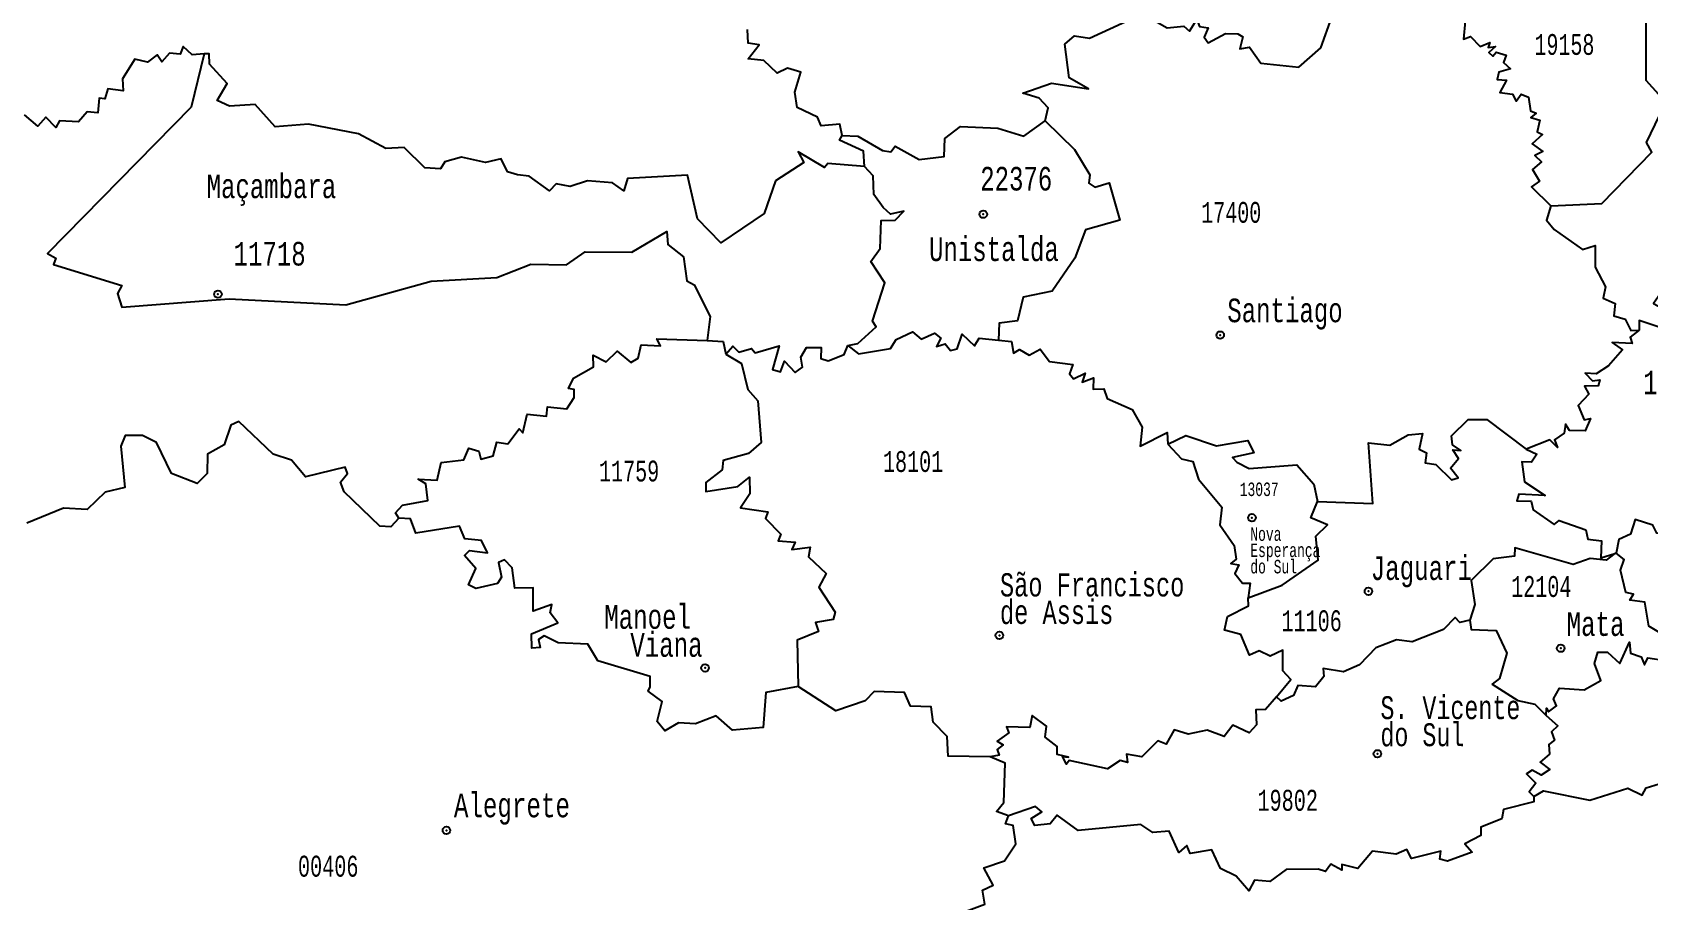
# Model space of a CAD drawing. Header units: millimetres. Extents: x 9851 to 10267, y 23387 to 23778.
# Drawn here: x 10027.88 to 10047.2, y 23426.12 to 23436.49 of the extents above; entities that cross this region are included whole.
import ezdxf
from ezdxf.enums import TextEntityAlignment as Align

# ---------------------------------------------------------------- set-up
doc = ezdxf.new("R2010")
doc.units = ezdxf.units.MM
doc.layers.add('3', color=7, linetype='Continuous')
doc.styles.add('MONOTXT', font='MONOTXT', dxfattribs={"height": 0.2})

# ---------------------------------------------------------------- blocks, each defined once
blk = doc.blocks.new('SEDE')
at = {"layer": '3', "color": 7, "linetype": 'Continuous'}
blk.add_circle((0, 0), 0.00451, dxfattribs=at)

msp = doc.modelspace()

# ---------------------------------------------------------------- linework, layer by layer
at = {"color": 7, "linetype": 'Continuous'}
msp.add_line((10046.812, 23430.274), (10046.796, 23430.27), dxfattribs=at)
for points in [[(10047.442, 23435.491), (10047.433, 23435.628), (10047.172, 23435.916), (10047.17, 23436.943), (10047.008, 23436.868), (10046.976, 23436.926), (10046.826, 23436.895), (10046.767, 23436.946), (10046.859, 23436.969), (10046.869, 23437.05), (10046.847, 23437.247), (10046.722, 23437.298), (10046.811, 23437.331), (10046.719, 23437.489), (10046.783, 23437.535), (10046.623, 23437.449), (10046.725, 23437.696), (10046.97, 23437.845)], [(10041.152, 23436.714), (10041.445, 23436.547), (10041.645, 23436.568), (10041.713, 23436.507), (10041.802, 23436.645), (10041.833, 23436.563), (10041.935, 23436.547), (10041.889, 23436.434), (10041.937, 23436.368), (10042.145, 23436.481), (10042.289, 23436.474), (10042.352, 23436.438), (10042.316, 23436.297), (10042.43, 23436.317), (10042.564, 23436.125), (10043.02, 23436.076), (10043.281, 23436.307), (10043.414, 23436.674), (10043.617, 23436.779), (10043.663, 23436.94), (10043.998, 23437.403), (10044.052, 23437.648)], [(10039.988, 23435.436), (10040.024, 23435.59), (10039.915, 23435.706), (10039.723, 23435.766), (10040.062, 23435.887), (10040.505, 23435.818), (10040.277, 23435.951), (10040.222, 23436.351), (10040.339, 23436.452), (10040.519, 23436.424), (10041.152, 23436.714)], [(10037.561, 23435.26), (10037.535, 23435.395), (10037.31, 23435.377), (10037.266, 23435.481), (10037.025, 23435.596), (10036.998, 23435.78), (10037.069, 23436.016), (10036.909, 23436.067), (10036.785, 23436.004), (10036.627, 23436.155), (10036.437, 23436.176), (10036.57, 23436.345), (10036.437, 23436.363), (10036.43, 23436.526)], [(10045.008, 23436.627), (10044.986, 23436.411), (10045.07, 23436.445), (10045.187, 23436.325), (10045.302, 23436.373), (10045.283, 23436.31), (10045.37, 23436.325), (10045.29, 23436.254), (10045.338, 23436.21), (10045.379, 23436.258), (10045.498, 23436.222), (10045.466, 23436.132), (10045.549, 23436.057), (10045.409, 23436.018), (10045.392, 23435.93), (10045.501, 23435.921), (10045.421, 23435.775), (10045.573, 23435.753), (10045.619, 23435.672), (10045.678, 23435.754), (10045.764, 23435.718), (10045.788, 23435.554), (10045.856, 23435.527), (10045.792, 23435.474), (10045.901, 23435.445), (10045.87, 23435.305), (10045.93, 23435.273), (10045.807, 23435.161), (10045.935, 23435.07), (10045.842, 23435.022), (10045.918, 23434.948), (10045.811, 23434.856), (10045.897, 23434.715), (10045.8, 23434.646), (10046.03, 23434.421)], [(10029.939, 23436.235), (10029.794, 23436.223), (10029.685, 23436.323), (10029.65, 23436.231), (10029.524, 23436.245), (10029.433, 23436.141), (10029.375, 23436.225), (10029.259, 23436.135), (10029.11, 23436.172), (10028.961, 23435.936), (10028.97, 23435.794), (10028.787, 23435.817), (10028.75, 23435.697), (10028.683, 23435.708), (10028.666, 23435.531), (10028.539, 23435.543), (10028.436, 23435.423), (10028.208, 23435.436), (10028.164, 23435.355), (10028.045, 23435.481), (10027.95, 23435.373), (10027.789, 23435.506)], [(10029.939, 23436.235), (10029.783, 23435.6), (10028.067, 23433.851), (10028.163, 23433.797), (10028.137, 23433.719), (10028.955, 23433.468), (10028.901, 23433.375), (10028.955, 23433.21), (10030.238, 23433.311), (10031.632, 23433.237), (10032.65, 23433.522), (10033.435, 23433.565), (10033.84, 23433.726), (10034.266, 23433.717), (10034.491, 23433.871), (10035.048, 23433.866), (10035.468, 23434.115), (10035.48, 23433.959), (10035.668, 23433.813), (10035.705, 23433.525), (10035.793, 23433.479), (10035.984, 23433.099), (10035.95, 23432.812)], [(10037.828, 23434.889), (10037.39, 23434.925), (10037.35, 23434.877), (10037.035, 23435.065), (10037.105, 23434.939), (10036.767, 23434.719), (10036.632, 23434.328), (10036.112, 23433.981), (10035.834, 23434.267), (10035.713, 23434.787), (10034.998, 23434.748), (10034.953, 23434.601), (10034.819, 23434.695), (10034.52, 23434.72), (10034.31, 23434.653), (10034.144, 23434.682), (10034.063, 23434.601), (10033.82, 23434.774), (10033.683, 23434.792), (10033.562, 23434.827), (10033.488, 23434.981), (10033.301, 23434.937), (10033.013, 23435.003), (10032.812, 23434.946), (10032.761, 23434.864), (10032.573, 23434.875), (10032.326, 23435.119), (10032.11, 23435.107), (10031.782, 23435.282), (10031.186, 23435.395), (10030.787, 23435.363), (10030.547, 23435.63), (10030.242, 23435.611), (10030.094, 23435.68), (10030.212, 23435.883), (10030.002, 23436.111), (10029.997, 23436.236), (10029.939, 23436.235)], [(10037.561, 23435.26), (10037.748, 23435.253), (10038.046, 23435.08), (10038.144, 23435.067), (10038.194, 23435.132), (10038.483, 23434.973), (10038.78, 23435.011), (10038.789, 23435.226), (10038.975, 23435.368), (10039.424, 23435.347), (10039.734, 23435.251), (10039.988, 23435.436)], [(10039.988, 23435.436), (10040.337, 23435.093), (10040.522, 23434.793), (10040.511, 23434.69), (10040.582, 23434.645), (10040.752, 23434.697), (10040.879, 23434.249), (10040.472, 23434.136), (10040.342, 23433.798), (10040.07, 23433.402), (10039.725, 23433.329), (10039.657, 23433.048), (10039.439, 23433.019), (10039.43, 23432.815)], [(10046.03, 23434.421), (10046.642, 23434.447), (10047.237, 23435.062), (10047.175, 23435.176), (10047.33, 23435.498), (10047.442, 23435.491)], [(10037.828, 23434.889), (10037.816, 23435.074), (10037.532, 23435.205), (10037.561, 23435.26)], [(10037.63, 23432.755), (10037.751, 23432.777), (10037.968, 23432.975), (10037.925, 23433.043), (10038.073, 23433.501), (10037.903, 23433.755), (10038.018, 23433.913), (10038.03, 23434.245), (10038.194, 23434.25), (10038.3, 23434.356), (10038.138, 23434.32), (10038.051, 23434.401), (10037.94, 23434.556), (10037.934, 23434.779), (10037.828, 23434.889)], [(10046.03, 23434.421), (10045.981, 23434.248), (10046.07, 23434.14), (10046.408, 23433.9), (10046.56, 23433.947), (10046.561, 23433.69), (10046.684, 23433.454), (10046.656, 23433.32), (10046.8, 23433.254), (10046.783, 23433.109), (10046.92, 23433.068), (10046.988, 23432.934), (10047.087, 23432.937)], [(10050.062, 23432.821), (10049.938, 23432.896), (10049.053, 23432.878), (10049.101, 23433.01), (10048.821, 23433.151), (10048.298, 23433.28), (10047.929, 23433.623), (10047.847, 23433.912), (10047.78, 23433.849), (10047.823, 23433.747), (10047.769, 23433.536), (10047.83, 23433.452), (10047.709, 23433.451), (10047.68, 23433.536), (10047.521, 23433.393), (10047.343, 23433.374), (10047.26, 23433.255), (10047.415, 23433.173), (10047.329, 23433.047), (10047.454, 23433.011), (10047.482, 23432.919), (10047.087, 23433.052), (10047.087, 23432.937)], [(10032.263, 23430.692), (10032.225, 23430.753), (10032.307, 23430.845), (10032.611, 23430.903), (10032.585, 23431.1), (10032.494, 23431.155), (10032.724, 23431.144), (10032.769, 23431.356), (10033.039, 23431.387), (10033.101, 23431.528), (10033.22, 23431.491), (10033.243, 23431.394), (10033.391, 23431.435), (10033.435, 23431.598), (10033.567, 23431.577), (10033.704, 23431.757), (10033.745, 23431.709), (10033.799, 23431.935), (10034.027, 23431.908), (10034.042, 23432.021), (10034.27, 23431.998), (10034.36, 23432.134), (10034.359, 23432.229), (10034.293, 23432.239), (10034.353, 23432.363), (10034.592, 23432.5), (10034.585, 23432.638), (10034.74, 23432.559), (10034.873, 23432.684), (10035.038, 23432.551), (10035.126, 23432.603), (10035.161, 23432.762), (10035.393, 23432.749), (10035.347, 23432.833), (10035.95, 23432.812)], [(10035.95, 23432.812), (10036.142, 23432.8), (10036.17, 23432.651)], [(10037.63, 23432.755), (10037.758, 23432.655), (10038.14, 23432.716), (10038.209, 23432.824), (10038.404, 23432.915), (10038.507, 23432.828), (10038.664, 23432.901), (10038.742, 23432.842), (10038.69, 23432.741), (10038.792, 23432.773), (10038.856, 23432.693), (10038.937, 23432.713), (10038.998, 23432.89), (10039.142, 23432.748), (10039.199, 23432.842), (10039.43, 23432.815)], [(10039.43, 23432.815), (10039.586, 23432.799), (10039.611, 23432.662), (10039.68, 23432.706), (10039.796, 23432.636), (10039.928, 23432.711), (10040.041, 23432.564), (10040.32, 23432.526), (10040.28, 23432.416), (10040.328, 23432.356), (10040.466, 23432.423), (10040.432, 23432.316), (10040.564, 23432.366), (10040.563, 23432.23), (10040.69, 23432.237), (10040.728, 23432.12), (10041.029, 23431.987), (10041.146, 23431.778), (10041.125, 23431.551), (10041.448, 23431.716), (10041.455, 23431.575)], [(10047.087, 23432.937), (10046.981, 23432.851), (10047.003, 23432.776), (10046.765, 23432.787), (10046.888, 23432.7), (10046.719, 23432.512), (10046.574, 23432.413), (10046.442, 23432.421), (10046.528, 23432.33), (10046.616, 23432.344), (10046.596, 23432.273), (10046.435, 23432.266), (10046.486, 23432.173), (10046.358, 23432.036), (10046.428, 23431.864), (10046.504, 23431.88), (10046.44, 23431.735), (10046.255, 23431.738), (10046.208, 23431.814), (10046.19, 23431.706), (10046.076, 23431.625), (10046.113, 23431.535), (10046.021, 23431.626), (10045.736, 23431.517)], [(10036.17, 23432.651), (10036.36, 23432.54), (10036.435, 23432.228), (10036.553, 23432.094), (10036.596, 23431.596), (10036.442, 23431.465), (10036.139, 23431.38), (10036.13, 23431.27), (10035.933, 23431.118), (10035.933, 23431.008), (10036.317, 23431.07), (10036.456, 23431.179), (10036.46, 23430.981), (10036.349, 23430.813), (10036.675, 23430.765), (10036.645, 23430.687), (10036.829, 23430.5), (10036.797, 23430.42), (10037, 23430.406), (10036.96, 23430.315), (10037.18, 23430.346), (10037.158, 23430.228), (10037.372, 23430.031), (10037.283, 23429.869), (10037.478, 23429.57), (10037.454, 23429.479), (10037.245, 23429.445), (10037.278, 23429.338), (10037.023, 23429.234), (10037.037, 23428.681)], [(10036.17, 23432.651), (10036.255, 23432.746), (10036.329, 23432.673), (10036.48, 23432.718), (10036.521, 23432.664), (10036.809, 23432.748), (10036.731, 23432.467), (10036.826, 23432.437), (10036.874, 23432.566), (10036.999, 23432.429), (10037.088, 23432.496), (10037.067, 23432.615), (10037.137, 23432.728), (10037.312, 23432.73), (10037.307, 23432.596), (10037.394, 23432.568), (10037.587, 23432.646), (10037.63, 23432.755)], [(10032.263, 23430.692), (10032.17, 23430.588), (10032.037, 23430.595), (10031.61, 23431.007), (10031.567, 23431.12), (10031.65, 23431.223), (10031.621, 23431.3), (10031.149, 23431.186), (10030.983, 23431.383), (10030.763, 23431.457), (10030.353, 23431.845), (10030.255, 23431.801), (10030.177, 23431.566), (10029.977, 23431.454), (10029.975, 23431.224), (10029.852, 23431.106), (10029.547, 23431.223), (10029.367, 23431.596), (10029.2, 23431.68), (10028.992, 23431.678), (10028.942, 23431.549), (10028.989, 23431.056), (10028.756, 23431), (10028.54, 23430.793), (10028.258, 23430.809), (10027.819, 23430.632)], [(10043.244, 23430.891), (10043.903, 23430.865), (10043.854, 23431.591), (10044.106, 23431.563), (10044.327, 23431.688), (10044.499, 23431.701), (10044.458, 23431.515), (10044.544, 23431.473), (10044.531, 23431.351), (10044.659, 23431.333), (10044.845, 23431.147), (10044.925, 23431.174), (10044.831, 23431.288), (10044.927, 23431.404), (10044.862, 23431.506), (10044.957, 23431.498), (10044.855, 23431.565), (10044.845, 23431.673), (10045.044, 23431.871), (10045.266, 23431.871), (10045.736, 23431.517)], [(10041.455, 23431.575), (10041.669, 23431.678), (10042.035, 23431.553), (10042.41, 23431.617), (10042.481, 23431.471), (10042.226, 23431.414), (10042.277, 23431.358), (10042.425, 23431.284), (10042.994, 23431.329), (10043.198, 23431.098), (10043.244, 23430.891)], [(10041.455, 23431.575), (10041.617, 23431.401), (10041.754, 23431.369), (10041.821, 23431.155), (10042.101, 23430.824), (10042.075, 23430.61), (10042.247, 23430.366), (10042.269, 23430.202), (10042.207, 23430.151), (10042.303, 23430.134), (10042.256, 23430.032), (10042.347, 23429.914), (10042.437, 23429.913), (10042.413, 23429.741)], [(10045.736, 23431.517), (10045.863, 23431.456), (10045.8, 23431.361), (10045.685, 23431.364), (10045.718, 23431.123), (10045.965, 23430.963), (10045.649, 23430.977), (10045.626, 23430.9), (10045.795, 23430.896), (10045.819, 23430.791), (10046.07, 23430.617), (10046.13, 23430.663), (10046.45, 23430.553), (10046.474, 23430.442), (10046.637, 23430.419), (10046.629, 23430.219), (10046.796, 23430.27)], [(10042.413, 23429.741), (10042.822, 23429.89), (10043.25, 23430.191), (10043.221, 23430.475), (10043.363, 23430.611), (10043.163, 23430.695), (10043.244, 23430.891)], [(10037.037, 23428.681), (10036.65, 23428.611), (10036.62, 23428.19), (10036.252, 23428.158), (10036.056, 23428.33), (10035.809, 23428.236), (10035.608, 23428.247), (10035.444, 23428.153), (10035.353, 23428.262), (10035.413, 23428.503), (10035.242, 23428.626), (10035.266, 23428.677), (10035.267, 23428.799), (10034.641, 23428.988), (10034.524, 23429.186), (10034.169, 23429.204), (10033.999, 23429.284), (10033.934, 23429.244), (10033.955, 23429.145), (10033.855, 23429.137), (10033.849, 23429.309), (10034.166, 23429.441), (10034.071, 23429.562), (10034.094, 23429.659), (10033.869, 23429.582), (10033.87, 23429.859), (10033.649, 23429.857), (10033.619, 23430.098), (10033.527, 23430.193), (10033.455, 23430.163), (10033.491, 23429.986), (10033.443, 23429.91), (10033.186, 23429.851), (10033.097, 23429.896), (10033.184, 23430.091), (10033.047, 23430.247), (10033.107, 23430.303), (10033.323, 23430.279), (10033.252, 23430.425), (10033.054, 23430.446), (10032.989, 23430.594), (10032.468, 23430.511), (10032.404, 23430.684), (10032.263, 23430.692)], [(10048.668, 23430.538), (10048.381, 23430.568), (10048.185, 23430.47), (10047.992, 23430.575), (10047.796, 23430.449), (10047.299, 23430.511), (10047.25, 23430.607), (10047.04, 23430.676), (10046.984, 23430.5), (10046.843, 23430.437), (10046.812, 23430.274)], [(10046.796, 23430.27), (10046.691, 23430.188), (10046.502, 23430.211), (10046.298, 23430.137), (10045.602, 23430.338), (10045.599, 23430.238), (10045.343, 23430.205), (10045.081, 23429.946), (10045.122, 23429.662), (10045.062, 23429.474)], [(10047.342, 23429.316), (10047.203, 23429.403), (10047.153, 23429.686), (10046.974, 23429.711), (10047.02, 23429.783), (10046.928, 23429.803), (10046.865, 23430.069), (10046.907, 23430.199), (10046.812, 23430.274)], [(10042.753, 23428.557), (10042.925, 23428.764), (10042.829, 23428.867), (10042.828, 23429.114), (10042.678, 23429.044), (10042.544, 23429.107), (10042.429, 23429.056), (10042.326, 23429.3), (10042.132, 23429.353), (10042.166, 23429.516), (10042.418, 23429.643), (10042.413, 23429.741)], [(10045.062, 23429.474), (10044.942, 23429.445), (10044.89, 23429.506), (10044.748, 23429.36), (10044.375, 23429.214), (10044.186, 23429.239), (10043.94, 23429.144), (10043.743, 23428.941), (10043.553, 23428.857), (10043.311, 23428.895), (10043.32, 23428.801), (10043.219, 23428.676), (10043.006, 23428.693), (10042.957, 23428.575), (10042.81, 23428.507), (10042.753, 23428.557)], [(10045.062, 23429.474), (10045.08, 23429.361), (10045.377, 23429.349), (10045.507, 23429.079), (10045.416, 23428.778), (10045.332, 23428.709), (10045.638, 23428.513), (10045.842, 23428.47), (10045.975, 23428.335)], [(10045.975, 23428.335), (10045.978, 23428.422), (10046.002, 23428.38), (10046.099, 23428.45), (10046.065, 23428.535), (10046.137, 23428.661), (10046.429, 23428.64), (10046.628, 23428.751), (10046.552, 23428.956), (10046.595, 23429.091), (10046.709, 23429.09), (10046.856, 23428.956), (10046.972, 23429.211), (10046.983, 23429.077), (10047.11, 23429.037), (10047.149, 23428.939), (10047.189, 23429.022), (10047.4, 23428.993), (10047.46, 23429.114), (10047.347, 23429.125), (10047.342, 23429.316)], [(10039.33, 23427.841), (10038.831, 23427.848), (10038.819, 23428.085), (10038.648, 23428.255), (10038.624, 23428.44), (10038.38, 23428.446), (10038.308, 23428.608), (10037.945, 23428.621), (10037.838, 23428.508), (10037.485, 23428.391), (10037.037, 23428.681)], [(10042.753, 23428.557), (10042.62, 23428.406), (10042.505, 23428.403), (10042.512, 23428.225), (10042.427, 23428.129), (10042.233, 23428.221), (10042.126, 23428.084), (10041.924, 23428.158), (10041.697, 23428.113), (10041.529, 23428.164), (10041.436, 23427.991), (10041.333, 23428.03), (10041.145, 23427.84), (10040.961, 23427.873), (10040.971, 23427.775), (10040.886, 23427.798), (10040.732, 23427.699), (10040.277, 23427.799), (10040.242, 23427.753), (10040.197, 23427.843), (10040.268, 23427.835), (10040.132, 23427.87), (10040.131, 23427.966), (10039.987, 23428.074), (10040.006, 23428.208), (10039.832, 23428.333), (10039.804, 23428.19), (10039.526, 23428.198), (10039.553, 23428.128), (10039.415, 23428.028), (10039.487, 23427.986), (10039.415, 23427.929), (10039.438, 23427.861), (10039.33, 23427.841)], [(10045.975, 23428.335), (10046.116, 23428.211), (10046.04, 23428.141), (10046.076, 23428.038), (10046.009, 23427.987), (10046.015, 23427.871), (10045.903, 23427.778), (10046.019, 23427.691), (10045.917, 23427.62), (10045.807, 23427.682), (10045.74, 23427.638), (10045.851, 23427.526), (10045.774, 23427.422), (10045.828, 23427.369)], [(10039.551, 23427.138), (10039.407, 23427.19), (10039.495, 23427.295), (10039.512, 23427.766), (10039.33, 23427.841)], [(10045.828, 23427.369), (10045.944, 23427.434), (10046.497, 23427.325), (10046.951, 23427.466), (10047.121, 23427.384), (10047.169, 23427.472), (10047.377, 23427.533), (10047.694, 23427.428)], [(10045.828, 23427.369), (10045.827, 23427.303), (10045.464, 23427.211), (10045.444, 23427.102), (10045.193, 23427.002), (10045.195, 23426.9), (10045.002, 23426.8), (10045.092, 23426.703), (10044.797, 23426.595), (10044.706, 23426.62), (10044.715, 23426.713), (10044.367, 23426.628), (10044.311, 23426.733), (10044.184, 23426.679), (10043.901, 23426.715), (10043.723, 23426.509), (10043.532, 23426.556), (10043.532, 23426.486), (10043.402, 23426.558), (10043.339, 23426.473), (10043.252, 23426.499), (10042.869, 23426.497), (10042.674, 23426.354), (10042.49, 23426.367), (10042.423, 23426.241), (10042.272, 23426.416), (10042.083, 23426.507), (10041.981, 23426.731), (10041.722, 23426.687), (10041.682, 23426.784), (10041.585, 23426.7), (10041.469, 23426.955), (10041.275, 23426.936), (10041.132, 23427.034), (10040.382, 23426.963), (10040.131, 23427.146), (10040.048, 23427.041), (10039.863, 23427.021), (10039.82, 23427.106), (10039.948, 23427.185), (10039.873, 23427.246), (10039.551, 23427.138)], [(10037.795, 23424.173), (10038.072, 23424.42), (10038.083, 23424.623), (10038.309, 23424.918), (10038.487, 23425.561), (10038.813, 23425.656), (10039.043, 23425.996), (10039.267, 23426.083), (10039.238, 23426.249), (10039.367, 23426.31), (10039.254, 23426.516), (10039.502, 23426.598), (10039.638, 23426.8), (10039.604, 23427.02), (10039.514, 23427.041), (10039.551, 23427.138)]]:
    msp.add_lwpolyline(points, dxfattribs=at)
for p in [(10039.249, 23434.321), (10030.102, 23433.366), (10042.08, 23432.877), (10042.46, 23430.696), (10043.852, 23429.818), (10039.441, 23429.291), (10046.149, 23429.138), (10035.924, 23428.902), (10043.958, 23427.877), (10032.833, 23426.963)]:
    msp.add_point(p, dxfattribs=at)

# ---------------------------------------------------------------- block references
for p, xscale, yscale, zscale, rotation in [((10039.249, 23434.321), 10.0000114254632, 10.0000114254632, 10, 355.750981399518), ((10030.102, 23433.366), 10.00002001756426, 10.00002001756426, 10, 355.2730057936985), ((10042.08, 23432.877), 10, 10, 10, 355.8467489917556), ((10042.46, 23430.696), 10.00001337518818, 10.00001337518818, 10, 355.8015455828005), ((10043.852, 23429.818), 9.99998492453989, 9.99998492453989, 10, 355.8440686239081), ((10039.441, 23429.291), 10, 10, 10, 355.610769016211), ((10046.149, 23429.138), 9.999984819480185, 9.999984819480185, 10, 355.9371560959664), ((10035.924, 23428.902), 10.00001403958862, 10.00001403958862, 10, 355.4247808814286), ((10043.958, 23427.877), 9.999999999999998, 9.999999999999998, 9.999999999999998, 355.7921738716078), ((10032.833, 23426.963), 10, 10, 10, 355.2106119397952)]:
    msp.add_blockref('SEDE', p, dxfattribs=dict(at, xscale=xscale, yscale=yscale, zscale=zscale, rotation=rotation))

# ---------------------------------------------------------------- texts
at = {"color": 7, "linetype": 'Continuous', "style": 'MONOTXT'}
for s, height, width, p in [('19158', 0.2482, 0.66667, (10046.194, 23436.348)), ('17400', 0.2487, 0.666663, (10042.212, 23434.343)), ('18101', 0.2494, 0.666663, (10038.41, 23431.368)), ('11759', 0.2495, 0.666667, (10035.016, 23431.254)), ('13037', 0.1615, 0.666661, (10042.546, 23431.036)), ('12104', 0.2498, 0.666667, (10045.917, 23429.875)), ('11106', 0.2499, 0.666667, (10043.173, 23429.466)), ('19802', 0.2504, 0.66667, (10042.887, 23427.322)), ('00406', 0.2506, 0.666667, (10031.42, 23426.535))]:
    msp.add_text(s, height=height, dxfattribs=dict(at, width=width)).set_placement(p, align=Align.MIDDLE)
for s, height, width, p in [('Ma%%231ambara', 0.28182, 0.705866, (10029.967, 23434.513)), ('22376', 0.2818, 0.705895, (10039.212, 23434.604)), ('11718', 0.2821, 0.705895, (10030.289, 23433.708)), ('Unistalda', 0.2821, 0.705896, (10038.6, 23433.762)), ('Santiago', 0.2822, 0.705879, (10042.165, 23433.031)), ('Jaguari', 0.2831, 0.705879, (10043.879, 23429.953)), ('Mata', 0.2833, 0.705877, (10046.22, 23429.285)), ('Alegrete', 0.2839, 0.705882, (10032.922, 23427.119))]:
    msp.add_text(s, height=height, dxfattribs=dict(at, width=width)).set_placement(p)
at = {"color": 7, "linetype": 'Continuous', "style": 'MONOTXT', "width": 0.705887}
msp.add_text('11130', height=0.2824, dxfattribs=at).set_placement((10047.997, 23432.452), align=Align.TOP_RIGHT)
at = {"color": 7, "linetype": 'Continuous', "style": 'MONOTXT', "width": 0.666672}
for s, height, p in [('Nova ', 0.1613, (10042.44, 23430.582)), ('Esperan%%231a ', 0.16126, (10042.44, 23430.388)), ('do Sul', 0.1613, (10042.44, 23430.193))]:
    msp.add_text(s, height=height, rotation=359.9996, dxfattribs=at).set_placement(p, align=Align.TOP_LEFT)
at = {"color": 7, "linetype": 'Continuous', "style": 'MONOTXT'}
for s, height, rotation, width, p in [('S%%227o Francisco ', 0.27745, 359.9986, 0.705883, (10039.448, 23429.756)), ('de Assis', 0.2774, 359.9986, 0.705883, (10039.448, 23429.428)), ('S. Vicente ', 0.2737, 359.9983, 0.705879, (10043.995, 23428.291)), ('do Sul', 0.2737, 359.9983, 0.705879, (10043.995, 23427.968))]:
    msp.add_text(s, height=height, rotation=rotation, dxfattribs=dict(at, width=width)).set_placement(p)
at = {"color": 7, "linetype": 'Continuous', "style": 'MONOTXT', "width": 0.705882}
for s, p in [('Manoel ', (10035.928, 23429.37)), ('Viana', (10035.894, 23429.036))]:
    msp.add_text(s, height=0.2826, rotation=359.9994, dxfattribs=at).set_placement(p, align=Align.RIGHT)

doc.saveas('drawing.dxf')
